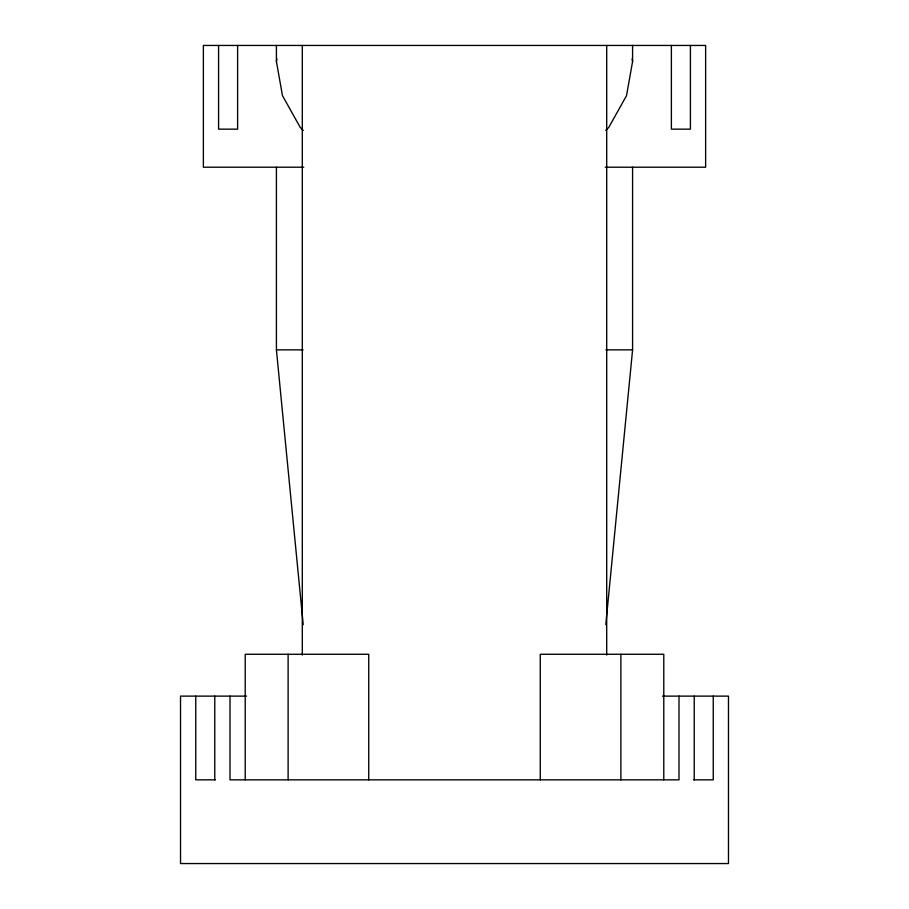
<?xml version="1.0" encoding="UTF-8"?>
<svg xmlns="http://www.w3.org/2000/svg" width="909" height="909" viewBox="0 0 909 909"><rect width="100%" height="100%" fill="white"/><g stroke="black" fill="none" stroke-linecap="round" stroke-linejoin="round"><path stroke-width="1.36" d="M605.78 624.676L632.584 349.863L632.584 167.211M303.311 130.396L300.277 127.476L282.483 95.661L276.416 61.517L276.893 58.835M632.584 45.45L632.584 61.517L626.517 95.661L608.723 127.476L605.689 130.396M303.765 167.211L203.366 167.211L203.366 45.45L705.634 45.45L705.634 167.211L605.235 167.211M276.416 167.211L276.416 349.863L303.106 349.863M605.894 349.863L632.584 349.863M246.578 696.124L180.527 696.124L180.527 863.55L728.473 863.55L728.473 696.124L662.422 696.124M215.444 779.842L195.753 779.842L195.753 696.124M693.556 779.842L713.247 779.842L713.247 696.124M632.107 58.835L632.584 61.517M276.416 349.863L303.22 624.676M694.226 696.124L694.226 779.842M690.42 45.45L690.42 129.158L671.387 129.158L671.387 45.45M679 696.124L679 779.842L230 779.842L230 696.124M663.786 779.842L663.786 654.264L540.264 654.264L540.264 779.842M620.881 654.264L620.881 779.842M606.701 45.45L606.701 655.082M368.736 779.842L368.736 654.264L245.214 654.264L245.214 779.842M302.299 45.45L302.299 655.082M288.119 654.264L288.119 779.842M276.416 45.45L276.416 61.517M237.613 45.45L237.613 129.158L218.58 129.158L218.58 45.45M214.774 696.124L214.774 779.842"/></g></svg>
